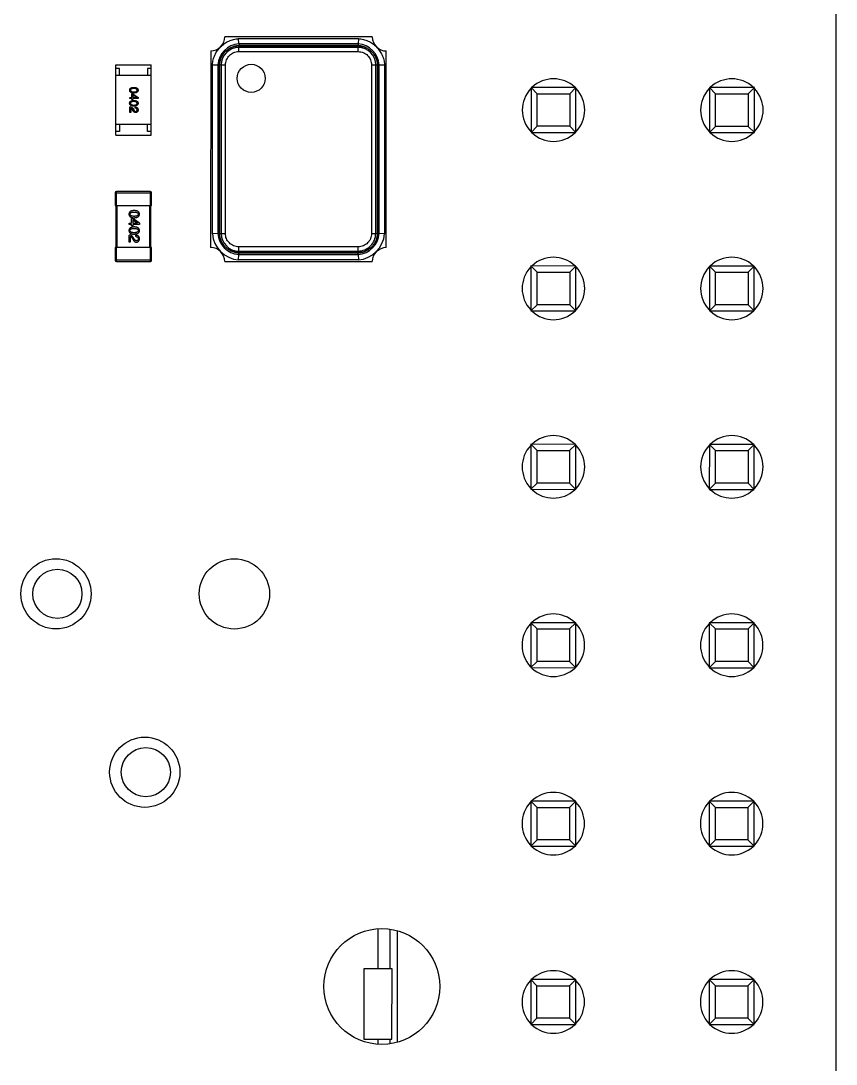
# Model space of a CAD drawing. Header units: inches. Extents: x -29 to 164, y -51 to 83.
# Drawn here: x 151.91 to 163.51, y 4.35 to 19.2 of the extents above; entities that cross this region are included whole.
import ezdxf

# ---------------------------------------------------------------- set-up
doc = ezdxf.new("R2010")
doc.units = ezdxf.units.IN
doc.header["$LTSCALE"] = 1.21
doc.header["$MEASUREMENT"] = 0
doc.layers.get('0').update_dxf_attribs({"linetype": 'CONTINUOUS'})

msp = doc.modelspace()

# ---------------------------------------------------------------- linework, layer by layer
at = {"color": 7, "linetype": 'Continuous'}
for p, q in [((163.514, -5.727), (163.514, 40.273)), ((156.91, 18.976), (154.81, 18.976)), ((155.007, 18.951), (156.713, 18.951)), ((155.01, 18.876), (155.007, 18.951)), ((156.71, 18.876), (155.01, 18.876)), ((156.71, 18.876), (156.708, 18.856)), ((156.713, 18.951), (156.71, 18.876)), ((154.61, 18.776), (154.609, 15.976)), ((155.01, 18.856), (156.708, 18.856)), ((155.01, 18.846), (156.71, 18.846)), ((155.01, 18.766), (155.01, 18.846)), ((156.71, 18.826), (155.01, 18.826)), ((155.01, 18.766), (156.71, 18.766)), ((156.71, 18.766), (156.71, 18.846)), ((157.109, 15.975), (157.11, 18.775)), ((153.26, 18.576), (153.76, 18.576)), ((153.26, 17.576), (153.26, 18.576)), ((153.76, 17.576), (153.76, 18.576)), ((154.634, 16.173), (154.635, 18.579)), ((154.635, 18.579), (154.71, 18.576)), ((154.71, 18.576), (154.709, 16.176)), ((154.729, 16.178), (154.73, 18.574)), ((154.739, 16.176), (154.74, 18.576)), ((154.74, 18.576), (154.82, 18.576)), ((154.76, 18.576), (154.759, 16.176)), ((154.819, 16.176), (154.82, 18.576)), ((156.9, 18.576), (156.899, 16.176)), ((156.9, 18.576), (156.98, 18.576)), ((156.959, 16.176), (156.96, 18.576)), ((156.98, 18.576), (156.979, 16.176)), ((156.99, 18.576), (156.989, 16.177)), ((157.009, 16.176), (157.01, 18.576)), ((157.01, 18.576), (157.085, 18.578)), ((157.085, 18.578), (157.084, 16.173)), ((153.31, 18.526), (153.26, 18.526)), ((153.76, 18.426), (153.26, 18.426)), ((153.31, 18.426), (153.31, 18.526)), ((153.76, 18.526), (153.71, 18.526)), ((153.71, 18.526), (153.71, 18.426)), ((153.486, 18.166), (153.501, 18.166)), ((153.486, 18.114), (153.486, 18.166)), ((153.552, 18.114), (153.499, 18.152)), ((153.499, 18.152), (153.499, 18.114)), ((153.501, 18.166), (153.575, 18.112)), ((159.81, 18.253), (159.17, 18.254)), ((159.17, 18.254), (159.258, 18.165)), ((159.17, 18.254), (159.17, 17.614)), ((159.258, 18.165), (159.721, 18.165)), ((159.258, 17.702), (159.258, 18.165)), ((159.81, 18.253), (159.721, 18.165)), ((159.721, 18.165), (159.721, 17.702)), ((159.81, 17.613), (159.81, 18.253)), ((162.35, 18.253), (161.71, 18.253)), ((161.71, 18.253), (161.798, 18.165)), ((161.71, 18.253), (161.71, 17.613)), ((161.798, 18.165), (162.261, 18.165)), ((161.798, 17.701), (161.798, 18.165)), ((162.35, 18.253), (162.261, 18.165)), ((162.261, 18.165), (162.261, 17.701)), ((162.35, 17.613), (162.35, 18.253)), ((153.457, 18.114), (153.486, 18.114)), ((153.457, 18.099), (153.457, 18.114)), ((153.486, 18.099), (153.457, 18.099)), ((153.457, 17.898), (153.457, 17.978)), ((153.486, 18.082), (153.486, 18.099)), ((153.499, 18.082), (153.486, 18.082)), ((153.499, 18.114), (153.552, 18.114)), ((153.575, 18.099), (153.499, 18.099)), ((153.499, 18.099), (153.499, 18.082)), ((153.533, 17.961), (153.533, 17.976)), ((153.552, 18.114), (153.552, 18.114)), ((153.575, 18.112), (153.575, 18.099)), ((153.471, 17.898), (153.457, 17.898)), ((153.471, 17.962), (153.471, 17.898)), ((153.501, 17.93), (153.493, 17.942)), ((153.504, 17.951), (153.513, 17.935)), ((153.76, 17.726), (153.26, 17.726)), ((153.31, 17.726), (153.31, 17.626)), ((153.71, 17.626), (153.71, 17.726)), ((159.258, 17.702), (159.17, 17.614)), ((159.721, 17.702), (159.258, 17.702)), ((159.721, 17.702), (159.81, 17.613)), ((161.798, 17.701), (161.71, 17.613)), ((162.261, 17.701), (161.798, 17.701)), ((162.261, 17.701), (162.35, 17.613)), ((153.31, 17.626), (153.26, 17.626)), ((153.26, 17.576), (153.76, 17.576)), ((153.76, 17.626), (153.71, 17.626)), ((159.17, 17.614), (159.81, 17.613)), ((161.71, 17.613), (162.35, 17.613)), ((153.249, 16.756), (153.769, 16.756)), ((153.249, 16.756), (153.249, 16.576)), ((153.749, 16.776), (153.269, 16.776)), ((153.269, 16.576), (153.269, 16.776)), ((153.749, 16.776), (153.749, 16.576)), ((153.769, 16.576), (153.769, 16.756)), ((153.249, 16.576), (153.769, 16.576)), ((153.259, 16.576), (153.259, 15.976)), ((153.279, 15.976), (153.279, 16.576)), ((153.739, 16.576), (153.739, 15.976)), ((153.759, 15.976), (153.759, 16.576)), ((153.484, 16.388), (153.502, 16.388)), ((153.484, 16.323), (153.484, 16.388)), ((153.5, 16.371), (153.567, 16.324)), ((153.5, 16.371), (153.5, 16.323)), ((153.596, 16.321), (153.502, 16.388)), ((153.448, 16.323), (153.484, 16.323)), ((153.448, 16.305), (153.448, 16.323)), ((153.484, 16.305), (153.448, 16.305)), ((153.484, 16.283), (153.484, 16.305)), ((153.5, 16.283), (153.484, 16.283)), ((153.5, 16.323), (153.567, 16.323)), ((153.596, 16.305), (153.5, 16.305)), ((153.5, 16.305), (153.5, 16.283)), ((153.567, 16.323), (153.567, 16.324)), ((153.596, 16.321), (153.596, 16.305)), ((153.448, 16.053), (153.448, 16.154)), ((153.465, 16.053), (153.448, 16.053)), ((153.465, 16.133), (153.465, 16.053)), ((153.493, 16.109), (153.502, 16.093)), ((153.518, 16.1), (153.506, 16.12)), ((153.542, 16.132), (153.542, 16.151)), ((154.709, 16.176), (154.634, 16.173)), ((154.739, 16.176), (154.819, 16.176)), ((156.899, 16.176), (156.979, 16.176)), ((156.989, 16.177), (157.009, 16.176)), ((157.084, 16.173), (157.009, 16.176)), ((153.769, 15.976), (153.249, 15.976)), ((153.249, 15.976), (153.249, 15.796)), ((153.269, 15.776), (153.269, 15.976)), ((153.749, 15.976), (153.749, 15.776)), ((153.769, 15.796), (153.769, 15.976)), ((156.709, 15.986), (155.009, 15.986)), ((155.009, 15.906), (155.009, 15.986)), ((155.009, 15.926), (156.709, 15.926)), ((156.709, 15.906), (155.009, 15.906)), ((156.708, 15.896), (155.009, 15.896)), ((156.709, 15.906), (156.709, 15.986)), ((153.769, 15.796), (153.249, 15.796)), ((153.269, 15.776), (153.749, 15.776)), ((154.809, 15.776), (156.909, 15.776)), ((155.007, 15.801), (155.009, 15.876)), ((156.712, 15.801), (155.007, 15.801)), ((155.009, 15.876), (156.709, 15.876)), ((156.709, 15.876), (156.712, 15.801)), ((159.809, 15.713), (159.169, 15.714)), ((159.169, 15.714), (159.257, 15.625)), ((159.169, 15.714), (159.169, 15.074)), ((159.257, 15.625), (159.721, 15.625)), ((159.257, 15.162), (159.257, 15.625)), ((159.809, 15.713), (159.721, 15.625)), ((159.721, 15.625), (159.721, 15.162)), ((159.809, 15.073), (159.809, 15.713)), ((162.349, 15.713), (161.709, 15.713)), ((161.709, 15.713), (161.797, 15.625)), ((161.709, 15.713), (161.709, 15.073)), ((161.797, 15.625), (162.261, 15.625)), ((161.797, 15.161), (161.797, 15.625)), ((162.349, 15.713), (162.261, 15.625)), ((162.261, 15.625), (162.261, 15.161)), ((162.349, 15.073), (162.349, 15.713)), ((159.257, 15.162), (159.169, 15.074)), ((159.721, 15.162), (159.257, 15.162)), ((159.721, 15.162), (159.809, 15.073)), ((161.797, 15.161), (161.709, 15.073)), ((162.261, 15.161), (161.797, 15.161)), ((162.261, 15.161), (162.349, 15.073)), ((159.169, 15.074), (159.809, 15.073)), ((161.709, 15.073), (162.349, 15.073)), ((159.169, 13.174), (159.168, 12.534)), ((159.809, 13.173), (159.169, 13.174)), ((159.169, 13.174), (159.257, 13.085)), ((159.257, 13.085), (159.72, 13.085)), ((159.257, 12.622), (159.257, 13.085)), ((159.809, 13.173), (159.72, 13.085)), ((159.72, 13.085), (159.72, 12.622)), ((159.808, 12.533), (159.809, 13.173)), ((161.709, 13.173), (161.708, 12.533)), ((162.349, 13.173), (161.709, 13.173)), ((161.709, 13.173), (161.797, 13.085)), ((161.797, 13.085), (162.26, 13.085)), ((161.797, 12.621), (161.797, 13.085)), ((162.349, 13.173), (162.26, 13.085)), ((162.26, 13.085), (162.26, 12.621)), ((162.348, 12.533), (162.349, 13.173)), ((159.257, 12.622), (159.168, 12.534)), ((159.168, 12.534), (159.808, 12.533)), ((159.72, 12.622), (159.257, 12.622)), ((159.72, 12.622), (159.808, 12.533)), ((161.797, 12.621), (161.708, 12.533)), ((161.708, 12.533), (162.348, 12.533)), ((162.26, 12.621), (161.797, 12.621)), ((162.26, 12.621), (162.348, 12.533)), ((159.808, 10.633), (159.168, 10.634)), ((159.168, 10.634), (159.256, 10.545)), ((159.168, 10.634), (159.168, 9.994)), ((159.808, 10.633), (159.72, 10.545)), ((159.808, 9.993), (159.808, 10.633)), ((162.348, 10.633), (161.708, 10.633)), ((161.708, 10.633), (161.796, 10.545)), ((161.708, 10.633), (161.708, 9.993)), ((162.348, 10.633), (162.26, 10.545)), ((162.348, 9.993), (162.348, 10.633)), ((159.256, 10.545), (159.72, 10.545)), ((159.256, 10.082), (159.256, 10.545)), ((159.72, 10.545), (159.72, 10.082)), ((161.796, 10.545), (162.26, 10.545)), ((161.796, 10.081), (161.796, 10.545)), ((162.26, 10.545), (162.26, 10.081)), ((159.256, 10.082), (159.168, 9.994)), ((159.168, 9.994), (159.808, 9.993)), ((159.72, 10.082), (159.256, 10.082)), ((159.72, 10.082), (159.808, 9.993)), ((161.796, 10.081), (161.708, 9.993)), ((161.708, 9.993), (162.348, 9.993)), ((162.26, 10.081), (161.796, 10.081)), ((162.26, 10.081), (162.348, 9.993)), ((159.168, 8.094), (159.167, 7.454)), ((159.808, 8.093), (159.168, 8.094)), ((159.168, 8.094), (159.256, 8.005)), ((159.808, 8.093), (159.719, 8.005)), ((159.807, 7.453), (159.808, 8.093)), ((161.708, 8.093), (161.707, 7.453)), ((162.348, 8.093), (161.708, 8.093)), ((161.708, 8.093), (161.796, 8.005)), ((162.348, 8.093), (162.259, 8.005)), ((162.347, 7.453), (162.348, 8.093)), ((159.256, 8.005), (159.719, 8.005)), ((159.256, 7.542), (159.256, 8.005)), ((159.719, 8.005), (159.719, 7.542)), ((161.796, 8.005), (162.259, 8.005)), ((161.796, 7.541), (161.796, 8.005)), ((162.259, 8.005), (162.259, 7.541)), ((159.256, 7.542), (159.167, 7.454)), ((159.167, 7.454), (159.807, 7.453)), ((159.719, 7.542), (159.256, 7.542)), ((159.719, 7.542), (159.807, 7.453)), ((161.796, 7.541), (161.707, 7.453)), ((161.707, 7.453), (162.347, 7.453)), ((162.259, 7.541), (161.796, 7.541)), ((162.259, 7.541), (162.347, 7.453)), ((156.996, 5.704), (156.996, 6.271)), ((157.166, 5.704), (157.166, 6.26)), ((157.266, 6.245), (157.265, 4.664)), ((156.791, 5.704), (156.79, 4.704)), ((157.191, 5.704), (156.791, 5.704)), ((157.19, 4.704), (157.191, 5.704)), ((159.807, 5.553), (159.167, 5.554)), ((159.167, 5.554), (159.255, 5.465)), ((159.167, 5.554), (159.167, 4.914)), ((159.807, 5.553), (159.719, 5.465)), ((159.807, 4.913), (159.807, 5.553)), ((162.347, 5.553), (161.707, 5.553)), ((161.707, 5.553), (161.795, 5.465)), ((161.707, 5.553), (161.707, 4.913)), ((162.347, 5.553), (162.259, 5.465)), ((162.347, 4.913), (162.347, 5.553)), ((159.255, 5.465), (159.719, 5.465)), ((159.255, 5.002), (159.255, 5.465)), ((159.719, 5.465), (159.719, 5.002)), ((161.795, 5.465), (162.259, 5.465)), ((161.795, 5.001), (161.795, 5.465)), ((162.259, 5.465), (162.259, 5.001)), ((159.255, 5.002), (159.167, 4.914)), ((159.167, 4.914), (159.807, 4.913)), ((159.719, 5.002), (159.255, 5.002)), ((159.719, 5.002), (159.807, 4.913)), ((161.795, 5.001), (161.707, 4.913)), ((161.707, 4.913), (162.347, 4.913)), ((162.259, 5.001), (161.795, 5.001)), ((162.259, 5.001), (162.347, 4.913)), ((156.79, 4.704), (157.19, 4.704)), ((156.995, 4.637), (156.995, 4.704)), ((157.165, 4.648), (157.165, 4.704))]:
    msp.add_line(p, q, dxfattribs=at)
for centre, radius in [((155.186, 18.385), 0.2), ((152.407, 11.045), 0.5), ((154.947, 11.044), 0.5), ((152.427, 11.045), 0.35), ((153.671, 8.505), 0.5), ((153.686, 8.505), 0.35), ((157.046, 5.454), 0.825)]:
    msp.add_circle(centre, radius, dxfattribs=at)
for centre, radius, start, end in [((154.61, 18.976), 0.2, 269.988, 359.988), ((155.035, 18.551), 0.326, 94.3975, 175.5784), ((156.685, 18.551), 0.326, 4.3975, 85.5784), ((157.11, 18.975), 0.2, 179.988, 269.988), ((155.01, 18.576), 0.25, 89.988, 179.988), ((156.71, 18.576), 0.25, 359.988, 89.988), ((159.49, 17.933), 0.445, 46.8548, 133.1203), ((162.03, 17.933), 0.445, 46.8548, 133.1203), ((159.49, 17.933), 0.445, 136.534, 223.4753), ((159.49, 17.933), 0.445, 316.534, 43.4753), ((162.03, 17.933), 0.445, 136.534, 223.4753), ((162.03, 17.933), 0.445, 316.534, 43.4753), ((159.49, 17.933), 0.445, 226.8548, 313.1203), ((162.03, 17.933), 0.445, 226.8548, 313.1203), ((153.269, 16.756), 0.02, 89.988, 179.988), ((153.749, 16.756), 0.02, 359.988, 89.988), ((155.034, 16.201), 0.401, 183.9637, 266.0122), ((155.034, 16.201), 0.326, 184.3975, 265.5784), ((155.009, 16.176), 0.25, 179.988, 269.988), ((156.684, 16.201), 0.326, 274.3975, 355.5784), ((156.709, 16.176), 0.25, 269.988, 359.988), ((156.684, 16.201), 0.401, 273.9637, 356.0122), ((154.609, 15.776), 0.2, 359.988, 89.988), ((157.109, 15.775), 0.2, 89.988, 179.988), ((153.269, 15.796), 0.02, 179.988, 269.988), ((153.749, 15.796), 0.02, 269.988, 359.988), ((159.489, 15.393), 0.445, 46.8548, 133.1203), ((162.029, 15.393), 0.445, 46.8548, 133.1203), ((159.489, 15.393), 0.445, 136.534, 223.4753), ((159.489, 15.393), 0.445, 316.534, 43.4753), ((162.029, 15.393), 0.445, 136.534, 223.4753), ((162.029, 15.393), 0.445, 316.534, 43.4753), ((159.489, 15.393), 0.445, 226.8548, 313.1203), ((162.029, 15.393), 0.445, 226.8548, 313.1203), ((159.489, 12.853), 0.445, 46.8548, 133.1203), ((162.029, 12.853), 0.445, 46.8548, 133.1203), ((159.489, 12.853), 0.445, 136.534, 223.4753), ((159.489, 12.853), 0.445, 316.534, 43.4753), ((162.029, 12.853), 0.445, 136.534, 223.4753), ((162.029, 12.853), 0.445, 316.534, 43.4753), ((159.489, 12.853), 0.445, 226.8548, 313.1203), ((162.029, 12.853), 0.445, 226.8548, 313.1203), ((159.488, 10.313), 0.445, 46.8548, 133.1203), ((162.028, 10.313), 0.445, 46.8548, 133.1203), ((159.488, 10.313), 0.445, 136.534, 223.4753), ((159.488, 10.313), 0.445, 316.534, 43.4753), ((162.028, 10.313), 0.445, 136.534, 223.4753), ((162.028, 10.313), 0.445, 316.534, 43.4753), ((159.488, 10.313), 0.445, 226.8548, 313.1203), ((162.028, 10.313), 0.445, 226.8548, 313.1203), ((159.487, 7.773), 0.445, 46.8548, 133.1203), ((162.027, 7.773), 0.445, 46.8548, 133.1203), ((159.487, 7.773), 0.445, 136.534, 223.4753), ((159.487, 7.773), 0.445, 316.534, 43.4753), ((162.027, 7.773), 0.445, 136.534, 223.4753), ((162.027, 7.773), 0.445, 316.534, 43.4753), ((159.487, 7.773), 0.445, 226.8548, 313.1203), ((162.027, 7.773), 0.445, 226.8548, 313.1203), ((159.487, 5.233), 0.445, 46.8548, 133.1203), ((162.027, 5.233), 0.445, 46.8548, 133.1203), ((159.487, 5.233), 0.445, 136.534, 223.4753), ((159.487, 5.233), 0.445, 316.534, 43.4753), ((162.027, 5.233), 0.445, 136.534, 223.4753), ((162.027, 5.233), 0.445, 316.534, 43.4753), ((159.487, 5.233), 0.445, 226.8548, 313.1203), ((162.027, 5.233), 0.445, 226.8548, 313.1203)]:
    msp.add_arc(centre, radius, start, end, dxfattribs=at)
for points, knots in [([(154.75, 18.833), (154.767, 18.85), (154.804, 18.881), (154.867, 18.918), (154.935, 18.942), (154.983, 18.949), (155.007, 18.951)], [0, 0, 0, 0, 0.250009, 0.499966, 0.749954, 1, 1, 1, 1]), ([(155.01, 18.876), (155.01, 18.876), (155.011, 18.876), (155.013, 18.874), (155.013, 18.872), (155.014, 18.868), (155.013, 18.863), (155.011, 18.858), (155.01, 18.856)], [0, 0, 0, 0, 0.066619, 0.140566, 0.233735, 0.350103, 0.647295, 1, 1, 1, 1]), ([(156.713, 18.951), (156.737, 18.949), (156.784, 18.942), (156.852, 18.918), (156.915, 18.882), (156.951, 18.851), (156.968, 18.834)], [0, 0, 0, 0, 0.250056, 0.500045, 0.749994, 1, 1, 1, 1]), ([(154.635, 18.579), (154.637, 18.602), (154.644, 18.65), (154.667, 18.717), (154.702, 18.78), (154.733, 18.816), (154.75, 18.833)], [0, 0, 0, 0, 0.250041, 0.500042, 0.750011, 1, 1, 1, 1]), ([(154.73, 18.574), (154.731, 18.593), (154.737, 18.629), (154.756, 18.682), (154.784, 18.73), (154.809, 18.758), (154.822, 18.77)], [0, 0, 0, 0, 0.250012, 0.500004, 0.749992, 1, 1, 1, 1]), ([(154.74, 18.576), (154.74, 18.594), (154.743, 18.63), (154.759, 18.682), (154.785, 18.73), (154.809, 18.758), (154.822, 18.77)], [0, 0, 0, 0, 0.250013, 0.499999, 0.749987, 1, 1, 1, 1]), ([(154.82, 18.576), (154.82, 18.588), (154.822, 18.613), (154.833, 18.649), (154.851, 18.682), (154.875, 18.711), (154.904, 18.735), (154.937, 18.753), (154.973, 18.764), (154.997, 18.766), (155.01, 18.766)], [0, 0, 0, 0, 0.125002, 0.250015, 0.374972, 0.499976, 0.625004, 0.749965, 0.874983, 1, 1, 1, 1]), ([(154.822, 18.77), (154.834, 18.783), (154.862, 18.805), (154.908, 18.831), (154.958, 18.849), (154.992, 18.854), (155.01, 18.856)], [0, 0, 0, 0, 0.250007, 0.499998, 0.749991, 1, 1, 1, 1]), ([(154.822, 18.77), (154.834, 18.782), (154.861, 18.804), (154.923, 18.837), (154.975, 18.846), (155.01, 18.846)], [0, 0, 0, 0, 0.250577, 0.501133, 1, 1, 1, 1]), ([(156.708, 18.856), (156.727, 18.854), (156.763, 18.848), (156.816, 18.83), (156.864, 18.801), (156.891, 18.777), (156.904, 18.764)], [0, 0, 0, 0, 0.250013, 0.500006, 0.749993, 1, 1, 1, 1]), ([(156.71, 18.846), (156.728, 18.846), (156.764, 18.842), (156.816, 18.827), (156.864, 18.8), (156.892, 18.777), (156.904, 18.764)], [0, 0, 0, 0, 0.250013, 0.499999, 0.749987, 1, 1, 1, 1]), ([(156.71, 18.766), (156.722, 18.765), (156.747, 18.763), (156.783, 18.753), (156.816, 18.735), (156.845, 18.711), (156.869, 18.682), (156.887, 18.649), (156.897, 18.613), (156.9, 18.588), (156.9, 18.576)], [0, 0, 0, 0, 0.125002, 0.250015, 0.374972, 0.499976, 0.625004, 0.749965, 0.874983, 1, 1, 1, 1]), ([(156.904, 18.764), (156.916, 18.751), (156.939, 18.724), (156.965, 18.678), (156.983, 18.628), (156.988, 18.593), (156.99, 18.576)], [0, 0, 0, 0, 0.250007, 0.499998, 0.749991, 1, 1, 1, 1]), ([(156.904, 18.764), (156.916, 18.751), (156.938, 18.724), (156.97, 18.663), (156.98, 18.61), (156.98, 18.576)], [0, 0, 0, 0, 0.250577, 0.501133, 1, 1, 1, 1]), ([(156.968, 18.834), (156.985, 18.817), (157.016, 18.78), (157.052, 18.718), (157.076, 18.65), (157.083, 18.602), (157.085, 18.578)], [0, 0, 0, 0, 0.249989, 0.499962, 0.749961, 1, 1, 1, 1]), ([(154.71, 18.576), (154.71, 18.575), (154.71, 18.574), (154.711, 18.573), (154.713, 18.572), (154.717, 18.571), (154.723, 18.572), (154.727, 18.573), (154.73, 18.574)], [0, 0, 0, 0, 0.077036, 0.154478, 0.246659, 0.361044, 0.653318, 1, 1, 1, 1]), ([(157.01, 18.576), (157.01, 18.575), (157.01, 18.574), (157.008, 18.573), (157.006, 18.572), (157.002, 18.572), (156.997, 18.573), (156.992, 18.574), (156.99, 18.575)], [0, 0, 0, 0, 0.06662, 0.140566, 0.233735, 0.350102, 0.647295, 1, 1, 1, 1]), ([(153.455, 18.216), (153.456, 18.218), (153.456, 18.221), (153.456, 18.225), (153.458, 18.23), (153.459, 18.234), (153.461, 18.237), (153.464, 18.241), (153.467, 18.244), (153.471, 18.246), (153.474, 18.249), (153.479, 18.251), (153.484, 18.252), (153.489, 18.254), (153.495, 18.255), (153.501, 18.256), (153.508, 18.257), (153.512, 18.257), (153.514, 18.257)], [0, 0, 0, 0, 0.059135, 0.115606, 0.169241, 0.221578, 0.273261, 0.324749, 0.377329, 0.431642, 0.488541, 0.548597, 0.612232, 0.680174, 0.752504, 0.829777, 0.912307, 1, 1, 1, 1]), ([(153.514, 18.176), (153.512, 18.176), (153.508, 18.176), (153.501, 18.176), (153.495, 18.177), (153.489, 18.179), (153.484, 18.18), (153.479, 18.182), (153.474, 18.184), (153.471, 18.186), (153.467, 18.189), (153.464, 18.192), (153.461, 18.195), (153.459, 18.199), (153.458, 18.203), (153.456, 18.207), (153.456, 18.212), (153.456, 18.215), (153.455, 18.216)], [0, 0, 0, 0, 0.08769, 0.170218, 0.24749, 0.319818, 0.387758, 0.451391, 0.511445, 0.568185, 0.622681, 0.67526, 0.726746, 0.778428, 0.830764, 0.884397, 0.940866, 1, 1, 1, 1]), ([(153.514, 18.241), (153.513, 18.241), (153.509, 18.24), (153.504, 18.24), (153.499, 18.24), (153.494, 18.239), (153.49, 18.238), (153.486, 18.237), (153.482, 18.236), (153.479, 18.235), (153.476, 18.233), (153.474, 18.231), (153.472, 18.229), (153.47, 18.227), (153.469, 18.225), (153.468, 18.222), (153.467, 18.219), (153.467, 18.217), (153.467, 18.216)], [0, 0, 0, 0, 0.096457, 0.187288, 0.27178, 0.350132, 0.423455, 0.491343, 0.554037, 0.612253, 0.666313, 0.717038, 0.764921, 0.811214, 0.856775, 0.902988, 0.950234, 1, 1, 1, 1]), ([(153.467, 18.216), (153.467, 18.215), (153.467, 18.213), (153.468, 18.21), (153.469, 18.208), (153.47, 18.205), (153.472, 18.203), (153.474, 18.201), (153.477, 18.199), (153.479, 18.198), (153.483, 18.196), (153.486, 18.195), (153.49, 18.194), (153.494, 18.193), (153.499, 18.192), (153.504, 18.192), (153.509, 18.191), (153.513, 18.191), (153.514, 18.191)], [0, 0, 0, 0, 0.050879, 0.099377, 0.146973, 0.193618, 0.240619, 0.289461, 0.34047, 0.395283, 0.453059, 0.515633, 0.582666, 0.655287, 0.732971, 0.815933, 0.905166, 1, 1, 1, 1]), ([(153.514, 18.257), (153.517, 18.257), (153.522, 18.257), (153.528, 18.256), (153.535, 18.255), (153.541, 18.254), (153.546, 18.252), (153.551, 18.251), (153.556, 18.249), (153.56, 18.246), (153.563, 18.244), (153.567, 18.241), (153.569, 18.237), (153.571, 18.234), (153.573, 18.23), (153.574, 18.225), (153.575, 18.221), (153.575, 18.218), (153.575, 18.216)], [0, 0, 0, 0, 0.088823, 0.172287, 0.250296, 0.323438, 0.392244, 0.456221, 0.516635, 0.573871, 0.628, 0.680335, 0.731489, 0.782557, 0.834044, 0.886738, 0.942089, 1, 1, 1, 1]), ([(153.562, 18.216), (153.562, 18.217), (153.562, 18.219), (153.561, 18.222), (153.56, 18.225), (153.559, 18.227), (153.557, 18.229), (153.555, 18.231), (153.553, 18.233), (153.55, 18.235), (153.547, 18.236), (153.543, 18.237), (153.539, 18.238), (153.535, 18.239), (153.53, 18.24), (153.525, 18.24), (153.52, 18.24), (153.516, 18.241), (153.514, 18.241)], [0, 0, 0, 0, 0.049764, 0.097007, 0.143217, 0.188577, 0.235116, 0.282997, 0.333719, 0.387776, 0.445989, 0.508679, 0.576563, 0.649481, 0.728235, 0.812722, 0.903548, 1, 1, 1, 1]), ([(153.514, 18.191), (153.516, 18.191), (153.52, 18.191), (153.525, 18.192), (153.53, 18.192), (153.535, 18.193), (153.539, 18.194), (153.543, 18.195), (153.547, 18.196), (153.55, 18.197), (153.553, 18.199), (153.555, 18.201), (153.557, 18.203), (153.559, 18.205), (153.56, 18.208), (153.561, 18.21), (153.562, 18.213), (153.562, 18.215), (153.562, 18.216)], [0, 0, 0, 0, 0.095719, 0.185854, 0.269738, 0.347952, 0.420315, 0.487894, 0.550245, 0.608186, 0.662454, 0.713283, 0.761375, 0.808209, 0.854301, 0.901312, 0.949396, 1, 1, 1, 1]), ([(153.575, 18.216), (153.575, 18.215), (153.575, 18.212), (153.574, 18.207), (153.573, 18.203), (153.571, 18.199), (153.569, 18.196), (153.566, 18.192), (153.563, 18.189), (153.56, 18.187), (153.555, 18.184), (153.551, 18.182), (153.546, 18.18), (153.541, 18.179), (153.535, 18.178), (153.528, 18.177), (153.522, 18.176), (153.517, 18.176), (153.514, 18.176)], [0, 0, 0, 0, 0.057415, 0.112361, 0.16496, 0.216437, 0.267441, 0.318839, 0.371478, 0.426325, 0.483626, 0.544235, 0.608673, 0.677374, 0.750405, 0.828394, 0.911525, 1, 1, 1, 1]), ([(153.455, 18.03), (153.455, 18.031), (153.456, 18.034), (153.456, 18.039), (153.458, 18.043), (153.459, 18.047), (153.461, 18.051), (153.464, 18.054), (153.467, 18.057), (153.471, 18.06), (153.474, 18.062), (153.479, 18.064), (153.484, 18.066), (153.489, 18.067), (153.495, 18.069), (153.501, 18.07), (153.507, 18.07), (153.512, 18.07), (153.514, 18.07)], [0, 0, 0, 0, 0.059135, 0.115606, 0.169241, 0.221578, 0.273261, 0.324749, 0.377329, 0.431642, 0.488541, 0.548597, 0.612232, 0.680174, 0.752504, 0.829777, 0.912307, 1, 1, 1, 1]), ([(153.514, 17.989), (153.512, 17.989), (153.507, 17.989), (153.501, 17.99), (153.495, 17.991), (153.489, 17.992), (153.484, 17.994), (153.479, 17.995), (153.474, 17.997), (153.47, 18), (153.467, 18.003), (153.464, 18.006), (153.461, 18.009), (153.459, 18.012), (153.458, 18.016), (153.456, 18.021), (153.456, 18.025), (153.455, 18.028), (153.455, 18.03)], [0, 0, 0, 0, 0.08769, 0.170218, 0.24749, 0.319818, 0.387758, 0.451391, 0.511445, 0.568185, 0.622681, 0.67526, 0.726746, 0.778428, 0.830764, 0.884397, 0.940866, 1, 1, 1, 1]), ([(153.457, 17.978), (153.459, 17.978), (153.461, 17.978), (153.465, 17.978), (153.469, 17.977), (153.472, 17.977), (153.476, 17.976), (153.479, 17.974), (153.482, 17.973), (153.485, 17.971), (153.488, 17.969), (153.491, 17.967), (153.493, 17.965), (153.496, 17.963), (153.498, 17.96), (153.5, 17.957), (153.502, 17.954), (153.503, 17.952), (153.504, 17.951)], [0, 0, 0, 0, 0.069512, 0.136307, 0.201431, 0.265186, 0.327322, 0.388242, 0.448098, 0.507757, 0.566952, 0.626243, 0.686026, 0.745963, 0.807549, 0.869906, 0.934172, 1, 1, 1, 1]), ([(153.514, 18.054), (153.513, 18.054), (153.509, 18.054), (153.503, 18.054), (153.498, 18.053), (153.494, 18.053), (153.49, 18.052), (153.486, 18.051), (153.482, 18.049), (153.479, 18.048), (153.476, 18.046), (153.474, 18.045), (153.472, 18.043), (153.47, 18.04), (153.469, 18.038), (153.468, 18.035), (153.467, 18.033), (153.467, 18.031), (153.467, 18.03)], [0, 0, 0, 0, 0.096457, 0.187288, 0.27178, 0.350132, 0.423455, 0.491343, 0.554037, 0.612253, 0.666313, 0.717038, 0.764921, 0.811214, 0.856775, 0.902988, 0.950234, 1, 1, 1, 1]), ([(153.467, 18.03), (153.467, 18.029), (153.467, 18.027), (153.468, 18.024), (153.469, 18.021), (153.47, 18.019), (153.472, 18.017), (153.474, 18.015), (153.477, 18.013), (153.479, 18.011), (153.483, 18.01), (153.486, 18.008), (153.49, 18.007), (153.494, 18.006), (153.499, 18.006), (153.504, 18.005), (153.509, 18.005), (153.513, 18.005), (153.514, 18.005)], [0, 0, 0, 0, 0.050879, 0.099377, 0.146973, 0.193618, 0.240619, 0.289461, 0.34047, 0.395283, 0.453059, 0.515633, 0.582666, 0.655287, 0.732971, 0.815933, 0.905166, 1, 1, 1, 1]), ([(153.514, 18.07), (153.517, 18.07), (153.522, 18.07), (153.528, 18.07), (153.535, 18.069), (153.541, 18.067), (153.546, 18.066), (153.551, 18.064), (153.556, 18.062), (153.56, 18.06), (153.563, 18.057), (153.567, 18.054), (153.569, 18.051), (153.571, 18.047), (153.573, 18.043), (153.574, 18.039), (153.575, 18.034), (153.575, 18.031), (153.575, 18.03)], [0, 0, 0, 0, 0.088823, 0.172287, 0.250296, 0.323438, 0.392244, 0.456221, 0.516635, 0.573871, 0.628, 0.680335, 0.731489, 0.782557, 0.834044, 0.886738, 0.942089, 1, 1, 1, 1]), ([(153.562, 18.03), (153.562, 18.031), (153.562, 18.033), (153.561, 18.035), (153.56, 18.038), (153.559, 18.04), (153.557, 18.043), (153.555, 18.045), (153.553, 18.046), (153.55, 18.048), (153.547, 18.049), (153.543, 18.051), (153.539, 18.052), (153.535, 18.053), (153.53, 18.053), (153.525, 18.054), (153.52, 18.054), (153.516, 18.054), (153.514, 18.054)], [0, 0, 0, 0, 0.049764, 0.097007, 0.143217, 0.188577, 0.235116, 0.282997, 0.333719, 0.387776, 0.445989, 0.508679, 0.576563, 0.649481, 0.728235, 0.812722, 0.903548, 1, 1, 1, 1]), ([(153.514, 18.005), (153.516, 18.005), (153.52, 18.005), (153.525, 18.005), (153.53, 18.006), (153.535, 18.006), (153.539, 18.007), (153.543, 18.008), (153.547, 18.01), (153.55, 18.011), (153.553, 18.013), (153.555, 18.014), (153.557, 18.017), (153.559, 18.019), (153.56, 18.021), (153.561, 18.024), (153.562, 18.027), (153.562, 18.029), (153.562, 18.03)], [0, 0, 0, 0, 0.095719, 0.185854, 0.269738, 0.347952, 0.420315, 0.487894, 0.550245, 0.608186, 0.662454, 0.713283, 0.761375, 0.808209, 0.854301, 0.901312, 0.949396, 1, 1, 1, 1]), ([(153.575, 18.03), (153.575, 18.028), (153.575, 18.025), (153.574, 18.021), (153.573, 18.017), (153.571, 18.013), (153.569, 18.009), (153.566, 18.006), (153.563, 18.003), (153.559, 18), (153.555, 17.998), (153.551, 17.996), (153.546, 17.994), (153.54, 17.992), (153.535, 17.991), (153.528, 17.99), (153.521, 17.989), (153.517, 17.989), (153.514, 17.989)], [0, 0, 0, 0, 0.057415, 0.112361, 0.16496, 0.216437, 0.267441, 0.318839, 0.371478, 0.426325, 0.483626, 0.544235, 0.608673, 0.677374, 0.750405, 0.828394, 0.911525, 1, 1, 1, 1]), ([(153.533, 17.976), (153.534, 17.976), (153.538, 17.976), (153.542, 17.975), (153.547, 17.974), (153.551, 17.973), (153.555, 17.972), (153.558, 17.97), (153.561, 17.968), (153.564, 17.965), (153.567, 17.963), (153.569, 17.96), (153.571, 17.956), (153.572, 17.953), (153.574, 17.949), (153.574, 17.944), (153.575, 17.94), (153.575, 17.937), (153.575, 17.935)], [0, 0, 0, 0, 0.074935, 0.145873, 0.212498, 0.27598, 0.33603, 0.394042, 0.450372, 0.505546, 0.560812, 0.616481, 0.673265, 0.732328, 0.7938, 0.858943, 0.92718, 1, 1, 1, 1]), ([(153.493, 17.942), (153.493, 17.944), (153.491, 17.947), (153.488, 17.95), (153.486, 17.953), (153.483, 17.956), (153.48, 17.958), (153.477, 17.96), (153.474, 17.961), (153.472, 17.962), (153.471, 17.962)], [0, 0, 0, 0, 0.158292, 0.304606, 0.440272, 0.565336, 0.681745, 0.791834, 0.896966, 1, 1, 1, 1]), ([(153.54, 17.898), (153.539, 17.898), (153.537, 17.898), (153.534, 17.898), (153.531, 17.898), (153.528, 17.899), (153.526, 17.9), (153.523, 17.902), (153.52, 17.903), (153.518, 17.905), (153.516, 17.907), (153.513, 17.91), (153.511, 17.912), (153.509, 17.915), (153.507, 17.919), (153.504, 17.922), (153.502, 17.926), (153.501, 17.929), (153.501, 17.93)], [0, 0, 0, 0, 0.055083, 0.109453, 0.162685, 0.21614, 0.26961, 0.324284, 0.380202, 0.437433, 0.497084, 0.559152, 0.624288, 0.692446, 0.763862, 0.838743, 0.917269, 1, 1, 1, 1]), ([(153.513, 17.935), (153.514, 17.934), (153.515, 17.932), (153.516, 17.93), (153.518, 17.927), (153.519, 17.925), (153.521, 17.923), (153.522, 17.921), (153.524, 17.92), (153.526, 17.918), (153.528, 17.917), (153.529, 17.916), (153.531, 17.915), (153.533, 17.914), (153.535, 17.914), (153.537, 17.914), (153.539, 17.913), (153.54, 17.913), (153.541, 17.914)], [0, 0, 0, 0, 0.084365, 0.165386, 0.24176, 0.314729, 0.38433, 0.449952, 0.513164, 0.5734, 0.630824, 0.68644, 0.740136, 0.792605, 0.844515, 0.896112, 0.947763, 1, 1, 1, 1]), ([(153.562, 17.937), (153.562, 17.938), (153.562, 17.94), (153.561, 17.942), (153.561, 17.945), (153.56, 17.947), (153.559, 17.949), (153.558, 17.951), (153.556, 17.953), (153.554, 17.955), (153.552, 17.956), (153.55, 17.957), (153.548, 17.958), (153.545, 17.959), (153.543, 17.96), (153.539, 17.96), (153.536, 17.961), (153.534, 17.961), (153.533, 17.961)], [0, 0, 0, 0, 0.065945, 0.127767, 0.186553, 0.242898, 0.297728, 0.351599, 0.404854, 0.459191, 0.515338, 0.573322, 0.634405, 0.698538, 0.767039, 0.84022, 0.917406, 1, 1, 1, 1]), ([(153.575, 17.935), (153.575, 17.934), (153.575, 17.931), (153.574, 17.927), (153.574, 17.923), (153.573, 17.92), (153.571, 17.916), (153.57, 17.913), (153.568, 17.911), (153.566, 17.908), (153.563, 17.906), (153.561, 17.904), (153.558, 17.902), (153.555, 17.901), (153.551, 17.9), (153.548, 17.899), (153.544, 17.898), (153.541, 17.898), (153.54, 17.898)], [0, 0, 0, 0, 0.074847, 0.14558, 0.212628, 0.276599, 0.337792, 0.396608, 0.453638, 0.509854, 0.565589, 0.621545, 0.678777, 0.737222, 0.798388, 0.862259, 0.929312, 1, 1, 1, 1]), ([(153.541, 17.914), (153.541, 17.914), (153.543, 17.914), (153.545, 17.914), (153.548, 17.915), (153.55, 17.915), (153.551, 17.916), (153.553, 17.917), (153.555, 17.919), (153.556, 17.92), (153.557, 17.922), (153.558, 17.923), (153.559, 17.925), (153.56, 17.927), (153.561, 17.93), (153.561, 17.932), (153.561, 17.934), (153.562, 17.936), (153.562, 17.937)], [0, 0, 0, 0, 0.069456, 0.136175, 0.198596, 0.258993, 0.316838, 0.37342, 0.428889, 0.48454, 0.540119, 0.597644, 0.65702, 0.718534, 0.783117, 0.851564, 0.923888, 1, 1, 1, 1]), ([(153.519, 16.502), (153.516, 16.502), (153.511, 16.502), (153.502, 16.501), (153.495, 16.5), (153.488, 16.498), (153.481, 16.497), (153.475, 16.494), (153.469, 16.492), (153.465, 16.489), (153.46, 16.485), (153.456, 16.482), (153.453, 16.477), (153.45, 16.473), (153.448, 16.468), (153.447, 16.463), (153.446, 16.457), (153.446, 16.453), (153.446, 16.451)], [0, 0, 0, 0, 0.087693, 0.170223, 0.247496, 0.319826, 0.387768, 0.451403, 0.511459, 0.568358, 0.622671, 0.675251, 0.726739, 0.778422, 0.830759, 0.884394, 0.940865, 1, 1, 1, 1]), ([(153.596, 16.451), (153.596, 16.453), (153.595, 16.457), (153.594, 16.463), (153.593, 16.468), (153.591, 16.473), (153.588, 16.477), (153.585, 16.482), (153.581, 16.485), (153.576, 16.489), (153.571, 16.492), (153.565, 16.494), (153.559, 16.497), (153.552, 16.498), (153.545, 16.5), (153.537, 16.501), (153.528, 16.502), (153.522, 16.502), (153.519, 16.502)], [0, 0, 0, 0, 0.057911, 0.113262, 0.165956, 0.217443, 0.268511, 0.319665, 0.372, 0.426129, 0.483365, 0.543779, 0.607756, 0.676562, 0.749704, 0.827713, 0.911177, 1, 1, 1, 1]), ([(153.446, 16.451), (153.446, 16.449), (153.446, 16.445), (153.447, 16.44), (153.448, 16.435), (153.45, 16.43), (153.453, 16.425), (153.456, 16.421), (153.46, 16.417), (153.464, 16.414), (153.469, 16.411), (153.475, 16.408), (153.481, 16.406), (153.488, 16.404), (153.495, 16.403), (153.502, 16.401), (153.511, 16.401), (153.516, 16.401), (153.519, 16.4)], [0, 0, 0, 0, 0.059134, 0.115603, 0.169236, 0.221572, 0.273254, 0.32474, 0.377319, 0.431815, 0.488555, 0.548609, 0.612242, 0.680182, 0.75251, 0.829782, 0.91231, 1, 1, 1, 1]), ([(153.46, 16.451), (153.46, 16.452), (153.461, 16.455), (153.461, 16.458), (153.462, 16.462), (153.464, 16.465), (153.466, 16.467), (153.469, 16.47), (153.472, 16.472), (153.475, 16.474), (153.479, 16.476), (153.484, 16.477), (153.488, 16.479), (153.494, 16.48), (153.499, 16.481), (153.506, 16.481), (153.512, 16.482), (153.517, 16.482), (153.519, 16.482)], [0, 0, 0, 0, 0.049766, 0.097012, 0.143225, 0.188786, 0.235079, 0.282962, 0.333687, 0.387747, 0.445963, 0.508657, 0.576545, 0.649868, 0.72822, 0.812712, 0.903543, 1, 1, 1, 1]), ([(153.519, 16.42), (153.517, 16.42), (153.512, 16.42), (153.506, 16.421), (153.5, 16.421), (153.494, 16.422), (153.489, 16.423), (153.484, 16.424), (153.48, 16.426), (153.476, 16.428), (153.472, 16.43), (153.469, 16.432), (153.466, 16.435), (153.464, 16.438), (153.463, 16.441), (153.461, 16.444), (153.461, 16.448), (153.46, 16.45), (153.46, 16.451)], [0, 0, 0, 0, 0.094834, 0.184067, 0.267029, 0.344713, 0.417334, 0.484367, 0.546941, 0.604717, 0.65953, 0.710539, 0.759381, 0.806382, 0.853027, 0.900623, 0.949121, 1, 1, 1, 1]), ([(153.519, 16.482), (153.522, 16.482), (153.526, 16.482), (153.533, 16.481), (153.539, 16.481), (153.545, 16.48), (153.55, 16.479), (153.555, 16.477), (153.56, 16.476), (153.564, 16.474), (153.567, 16.472), (153.57, 16.47), (153.573, 16.467), (153.575, 16.465), (153.576, 16.462), (153.578, 16.458), (153.578, 16.455), (153.578, 16.452), (153.578, 16.451)], [0, 0, 0, 0, 0.096452, 0.187278, 0.271765, 0.350519, 0.423437, 0.491321, 0.554011, 0.612224, 0.666281, 0.717003, 0.764884, 0.811423, 0.856783, 0.902993, 0.950236, 1, 1, 1, 1]), ([(153.519, 16.4), (153.522, 16.401), (153.528, 16.401), (153.537, 16.402), (153.545, 16.403), (153.552, 16.404), (153.559, 16.406), (153.565, 16.409), (153.571, 16.411), (153.576, 16.414), (153.58, 16.418), (153.584, 16.421), (153.588, 16.425), (153.59, 16.43), (153.593, 16.435), (153.594, 16.44), (153.595, 16.445), (153.596, 16.449), (153.596, 16.451)], [0, 0, 0, 0, 0.088475, 0.171606, 0.249595, 0.322626, 0.391327, 0.455765, 0.516374, 0.573675, 0.628522, 0.681161, 0.732559, 0.783563, 0.83504, 0.887639, 0.942585, 1, 1, 1, 1]), ([(153.578, 16.451), (153.578, 16.45), (153.578, 16.448), (153.578, 16.444), (153.576, 16.441), (153.575, 16.438), (153.573, 16.435), (153.57, 16.432), (153.567, 16.43), (153.564, 16.428), (153.56, 16.426), (153.555, 16.424), (153.55, 16.423), (153.545, 16.422), (153.539, 16.421), (153.533, 16.421), (153.526, 16.42), (153.522, 16.42), (153.519, 16.42)], [0, 0, 0, 0, 0.050604, 0.098688, 0.145699, 0.191791, 0.238625, 0.286717, 0.337546, 0.391814, 0.449755, 0.512106, 0.579685, 0.652048, 0.730262, 0.814146, 0.904281, 1, 1, 1, 1]), ([(153.519, 16.269), (153.516, 16.269), (153.511, 16.269), (153.502, 16.268), (153.495, 16.267), (153.488, 16.265), (153.481, 16.263), (153.475, 16.261), (153.469, 16.259), (153.464, 16.256), (153.46, 16.252), (153.456, 16.248), (153.453, 16.244), (153.45, 16.24), (153.448, 16.235), (153.447, 16.23), (153.446, 16.224), (153.446, 16.22), (153.446, 16.218)], [0, 0, 0, 0, 0.087693, 0.170223, 0.247496, 0.319826, 0.387768, 0.451403, 0.511459, 0.568358, 0.622671, 0.675251, 0.726739, 0.778422, 0.830759, 0.884394, 0.940865, 1, 1, 1, 1]), ([(153.446, 16.218), (153.446, 16.216), (153.446, 16.212), (153.447, 16.207), (153.448, 16.201), (153.45, 16.196), (153.453, 16.192), (153.456, 16.188), (153.46, 16.184), (153.464, 16.181), (153.469, 16.178), (153.475, 16.175), (153.481, 16.173), (153.488, 16.171), (153.495, 16.169), (153.502, 16.168), (153.511, 16.168), (153.516, 16.167), (153.519, 16.167)], [0, 0, 0, 0, 0.059134, 0.115603, 0.169236, 0.221572, 0.273254, 0.32474, 0.377319, 0.431815, 0.488555, 0.548609, 0.612242, 0.680182, 0.75251, 0.829782, 0.91231, 1, 1, 1, 1]), ([(153.46, 16.218), (153.46, 16.219), (153.46, 16.222), (153.461, 16.225), (153.462, 16.228), (153.464, 16.231), (153.466, 16.234), (153.469, 16.237), (153.472, 16.239), (153.475, 16.241), (153.479, 16.243), (153.483, 16.244), (153.488, 16.246), (153.494, 16.247), (153.499, 16.247), (153.506, 16.248), (153.512, 16.248), (153.517, 16.248), (153.519, 16.248)], [0, 0, 0, 0, 0.049766, 0.097012, 0.143225, 0.188786, 0.235079, 0.282962, 0.333687, 0.387747, 0.445963, 0.508657, 0.576545, 0.649868, 0.72822, 0.812712, 0.903543, 1, 1, 1, 1]), ([(153.519, 16.187), (153.517, 16.187), (153.512, 16.187), (153.506, 16.187), (153.5, 16.188), (153.494, 16.189), (153.489, 16.19), (153.484, 16.191), (153.479, 16.193), (153.476, 16.195), (153.472, 16.197), (153.469, 16.199), (153.466, 16.202), (153.464, 16.204), (153.463, 16.207), (153.461, 16.211), (153.461, 16.214), (153.46, 16.217), (153.46, 16.218)], [0, 0, 0, 0, 0.094834, 0.184067, 0.267029, 0.344713, 0.417334, 0.484367, 0.546941, 0.604717, 0.65953, 0.710539, 0.759381, 0.806382, 0.853027, 0.900623, 0.949121, 1, 1, 1, 1]), ([(153.596, 16.218), (153.595, 16.22), (153.595, 16.224), (153.594, 16.23), (153.593, 16.235), (153.591, 16.24), (153.588, 16.244), (153.585, 16.248), (153.581, 16.252), (153.576, 16.256), (153.571, 16.259), (153.565, 16.261), (153.559, 16.263), (153.552, 16.265), (153.545, 16.267), (153.537, 16.268), (153.528, 16.269), (153.522, 16.269), (153.519, 16.269)], [0, 0, 0, 0, 0.057911, 0.113262, 0.165956, 0.217443, 0.268511, 0.319665, 0.372, 0.426129, 0.483365, 0.543779, 0.607756, 0.676562, 0.749704, 0.827713, 0.911177, 1, 1, 1, 1]), ([(153.519, 16.248), (153.522, 16.248), (153.526, 16.248), (153.533, 16.248), (153.539, 16.247), (153.545, 16.247), (153.55, 16.245), (153.555, 16.244), (153.56, 16.243), (153.564, 16.241), (153.567, 16.239), (153.57, 16.237), (153.573, 16.234), (153.575, 16.231), (153.576, 16.228), (153.578, 16.225), (153.578, 16.222), (153.578, 16.219), (153.578, 16.218)], [0, 0, 0, 0, 0.096452, 0.187278, 0.271765, 0.350519, 0.423437, 0.491321, 0.554011, 0.612224, 0.666281, 0.717003, 0.764884, 0.811423, 0.856783, 0.902993, 0.950236, 1, 1, 1, 1]), ([(153.578, 16.218), (153.578, 16.217), (153.578, 16.214), (153.578, 16.211), (153.576, 16.207), (153.575, 16.204), (153.573, 16.202), (153.57, 16.199), (153.567, 16.197), (153.564, 16.195), (153.56, 16.193), (153.555, 16.191), (153.55, 16.19), (153.545, 16.189), (153.539, 16.188), (153.533, 16.187), (153.526, 16.187), (153.522, 16.187), (153.519, 16.187)], [0, 0, 0, 0, 0.050604, 0.098688, 0.145699, 0.191791, 0.238625, 0.286717, 0.337546, 0.391814, 0.449755, 0.512106, 0.579685, 0.652048, 0.730262, 0.814146, 0.904281, 1, 1, 1, 1]), ([(153.519, 16.167), (153.522, 16.167), (153.528, 16.168), (153.537, 16.169), (153.545, 16.17), (153.552, 16.171), (153.559, 16.173), (153.565, 16.175), (153.571, 16.178), (153.576, 16.181), (153.58, 16.184), (153.584, 16.188), (153.588, 16.192), (153.59, 16.197), (153.593, 16.202), (153.594, 16.207), (153.595, 16.212), (153.595, 16.216), (153.596, 16.218)], [0, 0, 0, 0, 0.088475, 0.171606, 0.249595, 0.322626, 0.391327, 0.455765, 0.516374, 0.573675, 0.628522, 0.681161, 0.732559, 0.783563, 0.83504, 0.887639, 0.942585, 1, 1, 1, 1]), ([(153.506, 16.12), (153.505, 16.121), (153.504, 16.124), (153.501, 16.127), (153.499, 16.131), (153.496, 16.134), (153.493, 16.137), (153.49, 16.14), (153.486, 16.143), (153.483, 16.145), (153.479, 16.147), (153.475, 16.149), (153.471, 16.15), (153.467, 16.152), (153.462, 16.153), (153.458, 16.153), (153.453, 16.154), (153.45, 16.154), (153.448, 16.154)], [0, 0, 0, 0, 0.065828, 0.130094, 0.192451, 0.254037, 0.313974, 0.373757, 0.433048, 0.492243, 0.551902, 0.611758, 0.672678, 0.734814, 0.798569, 0.863693, 0.930488, 1, 1, 1, 1]), ([(153.465, 16.133), (153.467, 16.133), (153.469, 16.133), (153.473, 16.131), (153.477, 16.129), (153.48, 16.126), (153.484, 16.123), (153.487, 16.119), (153.49, 16.114), (153.492, 16.111), (153.493, 16.109)], [0, 0, 0, 0, 0.103034, 0.208166, 0.318255, 0.434664, 0.559728, 0.695394, 0.841708, 1, 1, 1, 1]), ([(153.502, 16.093), (153.503, 16.092), (153.504, 16.088), (153.507, 16.084), (153.51, 16.079), (153.512, 16.075), (153.515, 16.071), (153.518, 16.068), (153.521, 16.065), (153.524, 16.062), (153.527, 16.06), (153.53, 16.058), (153.533, 16.056), (153.537, 16.055), (153.54, 16.054), (153.544, 16.053), (153.548, 16.053), (153.55, 16.053), (153.551, 16.053)], [0, 0, 0, 0, 0.082731, 0.161257, 0.236138, 0.307554, 0.375712, 0.440848, 0.502916, 0.562567, 0.619798, 0.675716, 0.73039, 0.78386, 0.837315, 0.890547, 0.944917, 1, 1, 1, 1]), ([(153.552, 16.073), (153.551, 16.073), (153.55, 16.073), (153.547, 16.073), (153.545, 16.073), (153.543, 16.074), (153.54, 16.075), (153.538, 16.076), (153.536, 16.077), (153.534, 16.079), (153.531, 16.081), (153.529, 16.083), (153.527, 16.085), (153.525, 16.087), (153.523, 16.09), (153.521, 16.093), (153.519, 16.096), (153.518, 16.099), (153.518, 16.1)], [0, 0, 0, 0, 0.052237, 0.103888, 0.155485, 0.207395, 0.259864, 0.31356, 0.369176, 0.4266, 0.486836, 0.550048, 0.61567, 0.685271, 0.75824, 0.834614, 0.915635, 1, 1, 1, 1]), ([(153.596, 16.1), (153.595, 16.102), (153.595, 16.106), (153.594, 16.112), (153.593, 16.117), (153.592, 16.122), (153.59, 16.126), (153.587, 16.13), (153.585, 16.134), (153.581, 16.138), (153.578, 16.141), (153.574, 16.143), (153.57, 16.145), (153.565, 16.147), (153.56, 16.149), (153.554, 16.15), (153.548, 16.15), (153.544, 16.151), (153.542, 16.151)], [0, 0, 0, 0, 0.07282, 0.141057, 0.2062, 0.267672, 0.326735, 0.383519, 0.439188, 0.494454, 0.549628, 0.605958, 0.66397, 0.72402, 0.787502, 0.854127, 0.925065, 1, 1, 1, 1]), ([(153.542, 16.132), (153.544, 16.132), (153.547, 16.132), (153.551, 16.131), (153.554, 16.131), (153.558, 16.13), (153.561, 16.129), (153.564, 16.127), (153.567, 16.126), (153.569, 16.124), (153.571, 16.122), (153.573, 16.12), (153.575, 16.118), (153.576, 16.115), (153.577, 16.112), (153.578, 16.109), (153.578, 16.106), (153.578, 16.103), (153.578, 16.102)], [0, 0, 0, 0, 0.082594, 0.15978, 0.232961, 0.301462, 0.365595, 0.426678, 0.484662, 0.540809, 0.595146, 0.648401, 0.702272, 0.757102, 0.813447, 0.872233, 0.934055, 1, 1, 1, 1]), ([(153.551, 16.053), (153.553, 16.053), (153.556, 16.054), (153.561, 16.054), (153.566, 16.055), (153.57, 16.057), (153.574, 16.059), (153.577, 16.061), (153.58, 16.063), (153.583, 16.066), (153.586, 16.069), (153.588, 16.073), (153.59, 16.076), (153.592, 16.08), (153.593, 16.085), (153.594, 16.09), (153.595, 16.095), (153.595, 16.098), (153.596, 16.1)], [0, 0, 0, 0, 0.070688, 0.137741, 0.201612, 0.262778, 0.321223, 0.378455, 0.434411, 0.490146, 0.546362, 0.603392, 0.662208, 0.723401, 0.787372, 0.85442, 0.925153, 1, 1, 1, 1]), ([(153.578, 16.102), (153.578, 16.101), (153.578, 16.099), (153.578, 16.096), (153.577, 16.093), (153.576, 16.09), (153.575, 16.087), (153.574, 16.085), (153.573, 16.083), (153.571, 16.081), (153.57, 16.079), (153.568, 16.078), (153.566, 16.076), (153.563, 16.075), (153.561, 16.074), (153.558, 16.074), (153.555, 16.073), (153.553, 16.073), (153.552, 16.073)], [0, 0, 0, 0, 0.076112, 0.148436, 0.216883, 0.281466, 0.34298, 0.402356, 0.459881, 0.51546, 0.571111, 0.62658, 0.683162, 0.741007, 0.801404, 0.863825, 0.930544, 1, 1, 1, 1]), ([(154.709, 16.176), (154.709, 16.177), (154.709, 16.178), (154.711, 16.179), (154.713, 16.18), (154.717, 16.181), (154.722, 16.18), (154.727, 16.178), (154.729, 16.178)], [0, 0, 0, 0, 0.068006, 0.141575, 0.235394, 0.357067, 0.668217, 1, 1, 1, 1]), ([(154.814, 15.988), (154.802, 16.001), (154.78, 16.029), (154.754, 16.075), (154.736, 16.125), (154.731, 16.16), (154.729, 16.178)], [0, 0, 0, 0, 0.250008, 0.499999, 0.749991, 1, 1, 1, 1]), ([(154.814, 15.988), (154.802, 16.001), (154.781, 16.028), (154.749, 16.089), (154.739, 16.142), (154.739, 16.176)], [0, 0, 0, 0, 0.250572, 0.501123, 1, 1, 1, 1]), ([(155.009, 15.986), (154.997, 15.986), (154.972, 15.988), (154.936, 15.999), (154.903, 16.017), (154.874, 16.041), (154.85, 16.07), (154.832, 16.103), (154.822, 16.139), (154.82, 16.164), (154.819, 16.176)], [0, 0, 0, 0, 0.125002, 0.250015, 0.374972, 0.499976, 0.625004, 0.749965, 0.874983, 1, 1, 1, 1]), ([(156.899, 16.176), (156.899, 16.163), (156.897, 16.138), (156.887, 16.102), (156.869, 16.069), (156.845, 16.04), (156.816, 16.017), (156.783, 15.999), (156.747, 15.988), (156.722, 15.986), (156.709, 15.986)], [0, 0, 0, 0, 0.125002, 0.250015, 0.374972, 0.499976, 0.625004, 0.749965, 0.874983, 1, 1, 1, 1]), ([(156.989, 16.177), (156.989, 16.168), (156.986, 16.149), (156.981, 16.122), (156.972, 16.096), (156.962, 16.07), (156.949, 16.046), (156.934, 16.023), (156.916, 16.001), (156.904, 15.987), (156.897, 15.981)], [0, 0, 0, 0, 0.125001, 0.250003, 0.375001, 0.500001, 0.625, 0.749999, 0.874999, 1, 1, 1, 1]), ([(156.979, 16.176), (156.979, 16.157), (156.976, 16.121), (156.96, 16.069), (156.934, 16.021), (156.91, 15.993), (156.897, 15.981)], [0, 0, 0, 0, 0.250014, 0.499999, 0.749987, 1, 1, 1, 1]), ([(155.009, 15.896), (154.991, 15.897), (154.955, 15.904), (154.902, 15.922), (154.855, 15.951), (154.827, 15.975), (154.814, 15.988)], [0, 0, 0, 0, 0.250013, 0.500007, 0.749994, 1, 1, 1, 1]), ([(155.009, 15.906), (154.991, 15.906), (154.955, 15.909), (154.902, 15.925), (154.855, 15.952), (154.827, 15.975), (154.814, 15.988)], [0, 0, 0, 0, 0.250014, 0.499999, 0.749987, 1, 1, 1, 1]), ([(155.009, 15.876), (155.01, 15.876), (155.011, 15.876), (155.012, 15.877), (155.013, 15.879), (155.013, 15.882), (155.013, 15.885), (155.012, 15.89), (155.01, 15.894), (155.009, 15.896)], [0, 0, 0, 0, 0.070553, 0.144101, 0.235782, 0.351809, 0.491171, 0.649773, 1, 1, 1, 1]), ([(156.708, 15.896), (156.707, 15.893), (156.705, 15.888), (156.704, 15.883), (156.705, 15.879), (156.706, 15.877), (156.707, 15.876), (156.709, 15.876), (156.709, 15.876)], [0, 0, 0, 0, 0.346664, 0.638783, 0.753083, 0.845488, 0.923003, 1, 1, 1, 1]), ([(156.897, 15.981), (156.884, 15.969), (156.857, 15.946), (156.811, 15.92), (156.76, 15.902), (156.725, 15.897), (156.708, 15.896)], [0, 0, 0, 0, 0.250008, 0.499999, 0.749991, 1, 1, 1, 1]), ([(156.897, 15.981), (156.885, 15.969), (156.857, 15.947), (156.796, 15.915), (156.744, 15.906), (156.709, 15.906)], [0, 0, 0, 0, 0.250574, 0.501128, 1, 1, 1, 1])]:
    msp.add_open_spline(points, degree=3, knots=knots, dxfattribs=at)

doc.saveas('drawing.dxf')
